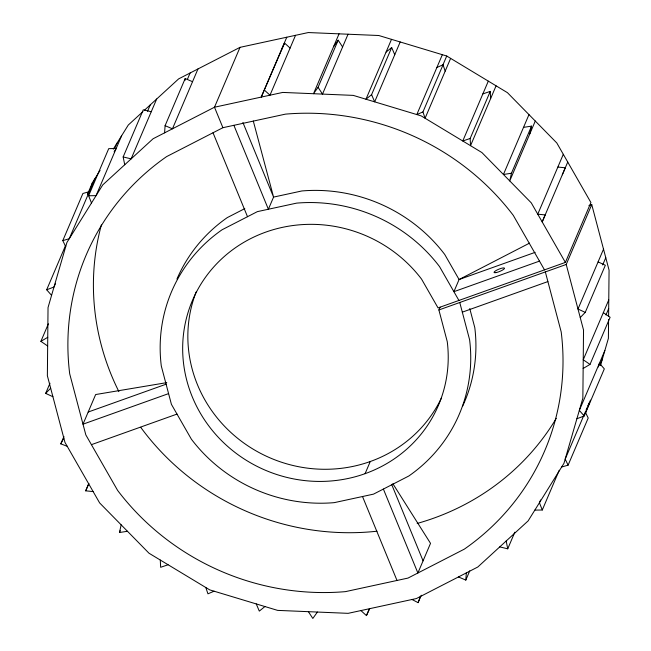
<?xml version="1.0" encoding="UTF-8"?>
<svg xmlns="http://www.w3.org/2000/svg" width="651" height="651" viewBox="0 0 651 651"><rect width="100%" height="100%" fill="white"/><g stroke="black" fill="none" stroke-linecap="round" stroke-linejoin="round"><path stroke-width="0.98" d="M608.579 319.519L608.392 338.357L600.482 365.602M608.604 316.549L609.067 270.165L591.751 204.609L588.903 205.626M164.581 132.845L165.094 125.667L185.193 78.543L192.533 81.692M185.063 80.342L185.193 78.543M458.459 576.949L465.807 580.098L466.319 572.913M127.466 531.273L119.459 532.518L121.167 524.844M523.534 127.368L531.55 126.123L511.45 173.239L509.741 180.913L535.277 121.037M529.833 133.789L531.55 126.123M91.246 186.788L92.466 182.597L100.067 170.383M598.35 366.969L599.425 363.266L604.323 368.865L584.224 415.997L576.908 418.723M585.615 412.555L590.465 400.105M412.018 599.506L418.097 602.647L420.367 596.519M65.718 246.639L62.797 240.61L82.897 193.485L89.342 191.622L87.494 194.584M51.575 295.367L46.677 289.768L65.596 245.419M87.421 194.421L92.466 182.597M94.777 178.887L69.242 238.738L62.797 240.61M91.482 203.014L88.617 195.756L108.717 148.64L116.163 148.526L114.128 151.797M55.571 283.34L53.992 287.034L46.677 289.768M114.682 148.615L117.009 143.155M121.599 135.79L96.063 195.642L88.617 195.756M47.661 345.998L40.891 341.36L48.377 323.799M124.723 164.752L123.161 156.948L143.261 109.824L151.244 111.744M147.533 111.264L150.251 104.901M156.679 99.009L131.144 158.86L123.161 156.948M52.91 396.728L45.66 393.391L49.989 383.227M187.398 79.357L190.108 72.993M197.969 68.957L172.442 128.808L153.091 138.753L102.768 184.876L66.931 242.449L48.036 307.557L47.368 375.741L64.962 442.379L99.627 502.906L148.998 553.22L209.72 589.879L277.643 610.386L348.139 613.34L416.412 598.546L477.801 567.013L528.132 520.89L563.961 463.317L582.857 398.217L583.532 330.024L566.224 264.469L591.751 204.609M67.199 446.269L60.787 443.86L63.944 436.471M440.084 307.15L438.888 309.957L447.253 341.645A133.707 127.588 23.1 0 1 285.472 477.061A133.707 127.588 23.1 0 1 204.145 279.181A133.707 127.588 23.1 0 1 421.563 279.124L438.05 307.907L565.377 262.418L590.921 202.542L556.817 142.984L507.438 92.67L446.724 56.019L378.801 35.512L308.297 32.55L240.024 47.344L214.488 107.22L172.442 128.808L165.094 125.667M93.142 491.578L85.704 490.838L88.861 483.449M85.704 490.838L88.707 483.831M290.086 48.068L284.56 43.047L261.246 97.08L286.79 37.213M295.53 35.317L269.986 95.192L264.461 90.163M119.459 532.518L120.24 530.671M339.049 33.844L313.505 93.711L318.07 87.315L338.17 40.191L342.605 46.97M348.049 34.218L322.505 94.086L318.07 87.315M391.503 39.345L365.968 99.212L371.591 94.664L391.682 47.539L394.758 54.717L374.659 101.841L371.591 94.664M394.758 54.717L400.194 41.965M442.346 54.692L416.811 114.568L353.257 95.388L282.754 92.426L214.488 107.22L222.902 127.694L285.48 114.128A249.284 237.875 23.1 0 1 513.281 215.359L544.505 269.872M442.835 65.124L446.724 56.019M565.377 262.418L531.273 202.86L481.895 152.546L425.087 118.246L422.947 111.939L443.038 64.815L436.902 67.444M450.63 58.378L425.087 118.246L421.181 115.894L416.811 114.568L422.947 111.939M488.291 81.172L462.771 140.99L470.168 138.468L490.244 91.392L482.847 93.915M470.168 138.468L470.535 145.686L496.062 85.859M365.089 473.668L370.273 461.51M528.97 114.617L503.435 174.484L511.45 173.239M360.914 610.573L366.44 615.594L369.198 609.124M567.737 162.05L542.193 221.926L545.196 214.92L537.759 214.179L563.302 154.303M562.293 174.802L565.296 167.795L557.858 167.055M418.097 602.647L421.246 595.25M603.518 249.17L577.99 309.03L585.241 312.374L605.34 265.25L598.09 261.905M465.807 580.098L469.745 570.854M602.671 264.973L605.772 257.698M608.766 299.908L583.239 359.767L590.009 364.405L610.109 317.281L603.339 312.643M605.967 314.986L608.685 308.615M499.756 546.897L507.739 548.817L514.835 532.184M540.599 499.976L539.419 502.751L542.283 510.002L534.837 510.115M604.852 350.539L579.325 410.399L584.224 415.997M599.726 365.235L602.435 358.864M542.283 510.002L559.225 470.274M586.055 410.179L587.218 407.453M587.999 405.63L589.163 402.904M568.103 465.156L588.203 418.032L585.282 411.993L565.182 459.126L568.103 465.156L561.658 467.019M281.346 49.964L284.56 43.047M366.44 615.594L369.654 608.677M60.787 443.86L63.831 438.082M113.307 149.112L128.296 125.016L142.935 111.606M588.113 405.679L589.497 403.457M333.605 46.595L338.17 40.191M317.395 612.054L312.83 618.45L308.387 611.671M45.66 393.391L50.656 388.208M580.244 317.558L585.241 312.374M144.4 110.263L178.626 78.893L240.024 47.344M386.067 52.096L391.682 47.539M264.933 606.545L259.31 611.102L256.242 603.925M40.891 341.36L47.751 337.291M583.15 368.474L590.009 364.405M529.54 243.132L459.085 279.523L453.902 291.681L539.484 261.108M222.902 127.694L166.623 156.598A249.284 237.875 23.1 0 0 69.706 373.837L85.834 434.917L117.611 490.406A249.284 237.875 23.1 0 0 345.421 591.637L407.998 578.08L464.277 549.175A249.284 237.875 23.1 0 0 561.195 331.929L545.343 271.923M244.809 208.597L227.28 217.605A156.37 149.217 23.1 0 0 176.942 279.051M214.089 591.198L207.954 593.826L205.806 587.519M88.186 412.034L166.16 384.18M535.155 252.344L459.085 279.523L444.731 254.468A156.37 149.217 23.1 0 0 301.836 190.963L273.566 197.09L268.383 209.248L233.888 125.309M168.585 393.611L83.002 424.192L95.648 394.547L166.762 382.633M438.888 309.957L566.224 264.469M91.417 444.666L176.999 414.085M462.316 312.154L547.898 281.574M168.056 564.767L160.651 567.29L160.284 560.072M392.87 483.726L430.523 543.357L417.885 573.002L383.382 489.064M458.922 300.453L439.547 266.617A156.37 149.217 23.1 0 0 296.653 203.12L257.397 211.624L222.097 229.754A156.37 149.217 23.1 0 0 161.302 366.025L171.416 404.344L191.353 439.148A156.37 149.217 23.1 0 0 334.248 502.645L373.503 494.142L408.804 476.011A156.37 149.217 23.1 0 0 469.599 339.741L459.761 302.495M242.904 122.478L273.566 197.09L253.288 121.021M391.633 484.368L423.069 560.845M213.015 132.763L247.51 216.702M362.509 496.526L397.004 580.456M443.038 64.815L445.186 71.13M469.762 308.558L474.782 327.583A156.37 149.217 23.1 0 1 462.706 406.029M506.177 541.005L507.739 548.817M490.244 91.392L490.618 98.61M441.557 397.761A133.707 127.588 23.1 0 1 270.1 457.889A133.707 127.588 23.1 0 1 196.122 292.006M556.312 418.308A249.3 237.892 23.1 0 1 417.161 523.453M377.019 531.208A249.3 237.892 23.1 0 1 140.714 427.308M118.889 391.609A249.3 237.892 23.1 0 1 101.377 224.912M496.095 272.598A5.664 1.221 -22.3 0 0 504.501 268.448A5.664 1.221 -22.3 0 0 497.25 269.896A5.664 1.221 -22.3 0 0 496.095 272.598"/></g></svg>
